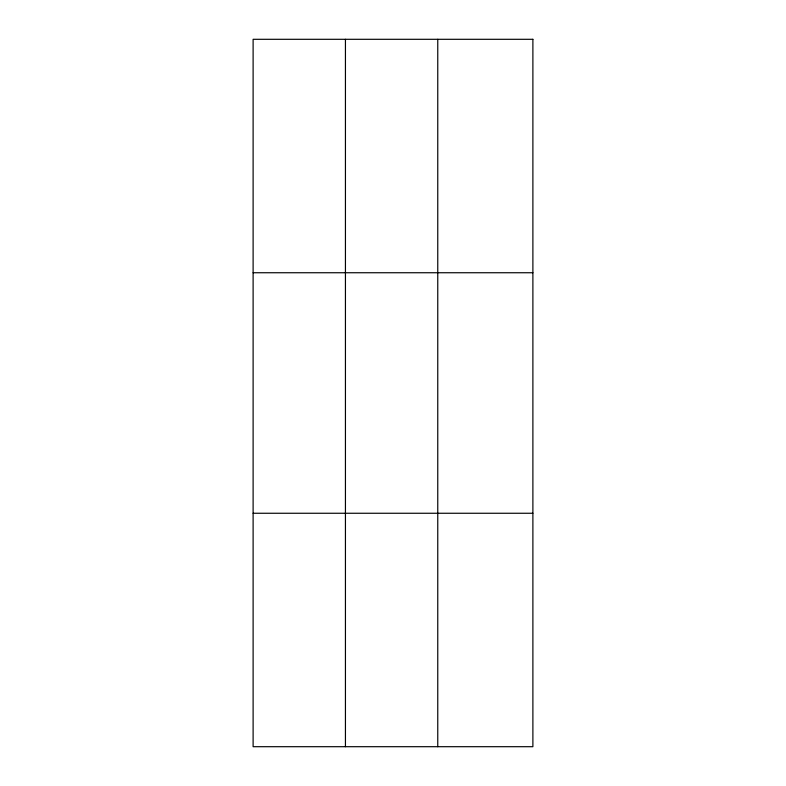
<?xml version="1.0" encoding="UTF-8"?>
<svg xmlns="http://www.w3.org/2000/svg" width="786" height="786" viewBox="0 0 786 786"><rect width="100%" height="100%" fill="white"/><g stroke="black" fill="none" stroke-linecap="round" stroke-linejoin="round"><path stroke-width="1.18" d="M345.437 746.7L345.437 39.3M437.763 746.7L437.763 39.3M253.112 272.742L532.888 272.742M253.112 513.258L532.888 513.258M532.888 39.3L532.888 746.7L253.112 746.7L253.112 39.3L532.888 39.3"/></g></svg>
